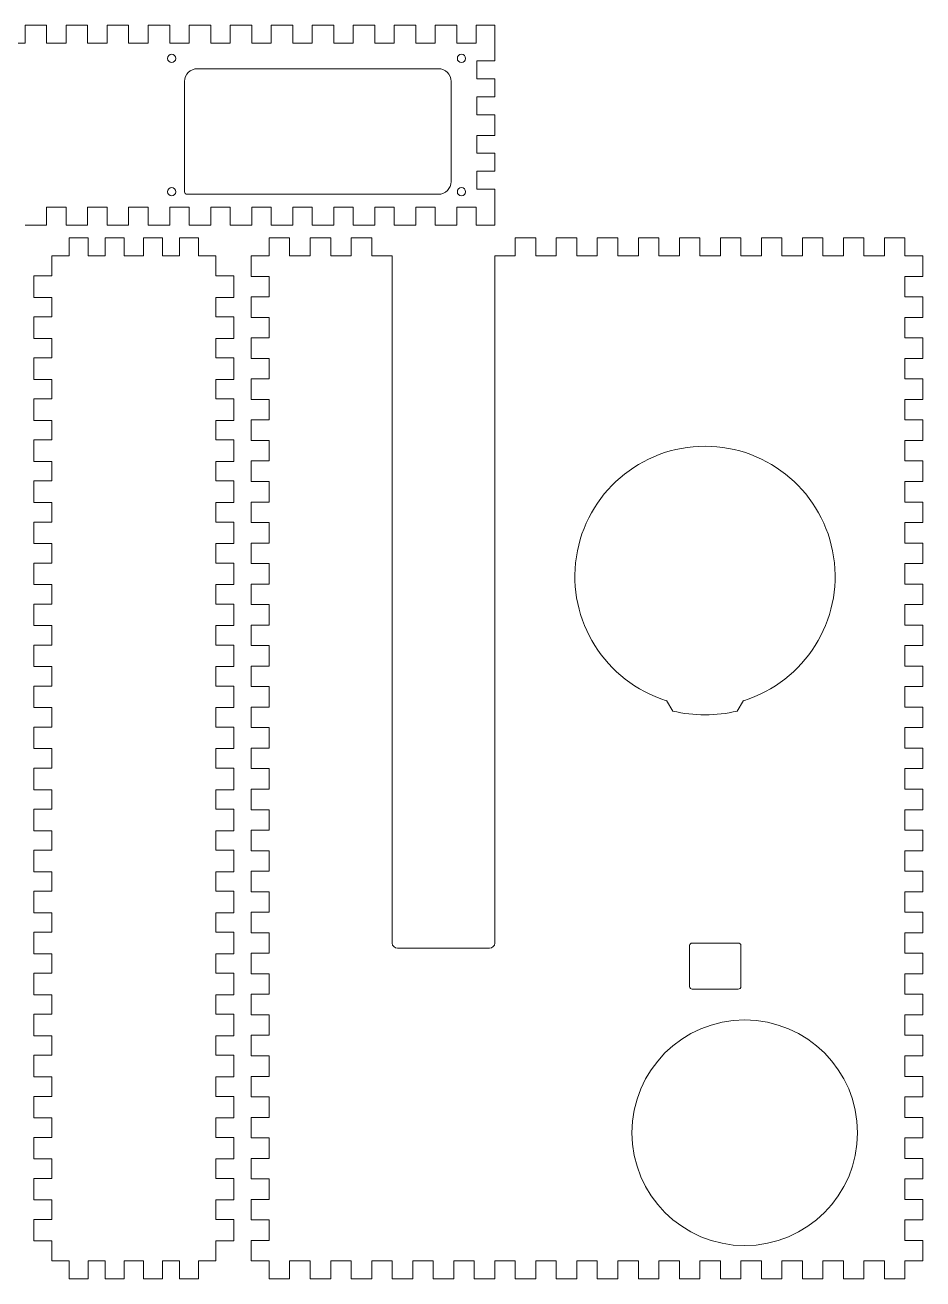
# Model space of a CAD drawing. Header units: millimetres. Extents: x -98 to 604, y -151 to 339.
# Drawn here: x 253.3 to 603.5, y -150.5 to 338.5 of the extents above; entities that cross this region are included whole.
import ezdxf

# ---------------------------------------------------------------- set-up
doc = ezdxf.new("R2010")
doc.units = ezdxf.units.MM
doc.layers.add('Cut Layer', color=1, linetype='Continuous', lineweight=5, true_color=0xff0000)

msp = doc.modelspace()

# ---------------------------------------------------------------- linework, layer by layer
at = {"layer": 'Cut Layer'}
for p, q in [((253.3, 331.5), (253.3, 338.5)), ((253.3, 338.5), (261.7, 338.5)), ((261.7, 338.5), (261.7, 331.5)), ((269.3, 331.5), (269.3, 338.5)), ((269.3, 338.5), (277.7, 338.5)), ((277.7, 338.5), (277.7, 331.5)), ((285.3, 331.5), (285.3, 338.5)), ((285.3, 338.5), (293.7, 338.5)), ((293.7, 338.5), (293.7, 331.5)), ((301.3, 331.5), (301.3, 338.5)), ((301.3, 338.5), (309.7, 338.5)), ((309.7, 338.5), (309.7, 331.5)), ((317.3, 331.5), (317.3, 338.5)), ((317.3, 338.5), (325.7, 338.5)), ((325.7, 338.5), (325.7, 331.5)), ((333.3, 331.5), (333.3, 338.5)), ((333.3, 338.5), (341.7, 338.5)), ((341.7, 338.5), (341.7, 331.5)), ((349.3, 331.5), (349.3, 338.5)), ((349.3, 338.5), (357.7, 338.5)), ((357.7, 338.5), (357.7, 331.5)), ((365.3, 331.5), (365.3, 338.5)), ((365.3, 338.5), (373.7, 338.5)), ((373.7, 338.5), (373.7, 331.5)), ((381.3, 331.5), (381.3, 338.5)), ((381.3, 338.5), (389.7, 338.5)), ((389.7, 338.5), (389.7, 331.5)), ((397.3, 331.5), (397.3, 338.5)), ((397.3, 338.5), (405.7, 338.5)), ((405.7, 338.5), (405.7, 331.5)), ((413.3, 331.5), (413.3, 338.5)), ((413.3, 338.5), (421.7, 338.5)), ((421.7, 338.5), (421.7, 331.5)), ((429.3, 331.5), (429.3, 338.5)), ((429.3, 338.5), (436.5, 338.5)), ((436.5, 331.5), (436.5, 338.5)), ((245.7, 331.5), (253.3, 331.5)), ((261.7, 331.5), (269.3, 331.5)), ((277.7, 331.5), (285.3, 331.5)), ((293.7, 331.5), (301.3, 331.5)), ((309.7, 331.5), (317.3, 331.5)), ((325.7, 331.5), (333.3, 331.5)), ((341.7, 331.5), (349.3, 331.5)), ((357.7, 331.5), (365.3, 331.5)), ((373.7, 331.5), (381.3, 331.5)), ((389.7, 331.5), (397.3, 331.5)), ((405.7, 331.5), (413.3, 331.5)), ((421.7, 331.5), (429.3, 331.5)), ((436.5, 324.5), (436.5, 331.5)), ((429.5, 317.5), (429.5, 324.5)), ((429.5, 324.5), (436.5, 324.5)), ((320.5, 321.5), (414.5, 321.5)), ((315.5, 273.5), (315.5, 316.5)), ((419.5, 316.5), (419.5, 277.5)), ((436.5, 317.5), (429.5, 317.5)), ((436.5, 310.5), (436.5, 317.5)), ((429.5, 303.5), (429.5, 310.5)), ((429.5, 310.5), (436.5, 310.5)), ((436.5, 303.5), (429.5, 303.5)), ((436.5, 295.5), (436.5, 303.5)), ((429.5, 288.5), (429.5, 295.5)), ((429.5, 295.5), (436.5, 295.5)), ((436.5, 288.5), (429.5, 288.5)), ((436.5, 281.5), (436.5, 288.5)), ((429.5, 274.5), (429.5, 281.5)), ((429.5, 281.5), (436.5, 281.5)), ((436.5, 274.5), (429.5, 274.5)), ((436.5, 267.5), (436.5, 274.5)), ((414.5, 272.5), (316.5, 272.5)), ((261.7, 260.5), (261.7, 267.5)), ((261.7, 267.5), (269.3, 267.5)), ((269.3, 267.5), (269.3, 260.5)), ((277.7, 260.5), (277.7, 267.5)), ((277.7, 267.5), (285.3, 267.5)), ((285.3, 267.5), (285.3, 260.5)), ((293.7, 260.5), (293.7, 267.5)), ((293.7, 267.5), (301.3, 267.5)), ((301.3, 267.5), (301.3, 260.5)), ((309.7, 260.5), (309.7, 267.5)), ((309.7, 267.5), (317.3, 267.5)), ((317.3, 267.5), (317.3, 260.5)), ((325.7, 260.5), (325.7, 267.5)), ((325.7, 267.5), (333.3, 267.5)), ((333.3, 267.5), (333.3, 260.5)), ((341.7, 260.5), (341.7, 267.5)), ((341.7, 267.5), (349.3, 267.5)), ((349.3, 267.5), (349.3, 260.5)), ((357.7, 260.5), (357.7, 267.5)), ((357.7, 267.5), (365.3, 267.5)), ((365.3, 267.5), (365.3, 260.5)), ((373.7, 260.5), (373.7, 267.5)), ((373.7, 267.5), (381.3, 267.5)), ((381.3, 267.5), (381.3, 260.5)), ((389.7, 260.5), (389.7, 267.5)), ((389.7, 267.5), (397.3, 267.5)), ((397.3, 267.5), (397.3, 260.5)), ((405.7, 260.5), (405.7, 267.5)), ((405.7, 267.5), (413.3, 267.5)), ((413.3, 267.5), (413.3, 260.5)), ((421.7, 260.5), (421.7, 267.5)), ((421.7, 267.5), (429.3, 267.5)), ((429.3, 267.5), (429.3, 260.5)), ((436.5, 267.5), (436.5, 260.5)), ((253.3, 260.5), (261.7, 260.5)), ((269.3, 260.5), (277.7, 260.5)), ((285.3, 260.5), (293.7, 260.5)), ((301.3, 260.5), (309.7, 260.5)), ((317.3, 260.5), (325.7, 260.5)), ((333.3, 260.5), (341.7, 260.5)), ((349.3, 260.5), (357.7, 260.5)), ((365.3, 260.5), (373.7, 260.5)), ((381.3, 260.5), (389.7, 260.5)), ((397.3, 260.5), (405.7, 260.5)), ((413.3, 260.5), (421.7, 260.5)), ((429.3, 260.5), (436.5, 260.5)), ((277.9, 255.5), (270.5, 255.5)), ((270.5, 255.5), (270.5, 248.5)), ((277.9, 248.5), (277.9, 255.5)), ((291.9, 255.5), (284.5, 255.5)), ((284.5, 255.5), (284.5, 248.5)), ((291.9, 248.5), (291.9, 255.5)), ((306.9, 255.5), (299.5, 255.5)), ((299.5, 255.5), (299.5, 248.5)), ((306.9, 248.5), (306.9, 255.5)), ((320.9, 255.5), (313.5, 255.5)), ((313.5, 255.5), (313.5, 248.5)), ((320.9, 248.5), (320.9, 255.5)), ((348.5, 248.5), (348.5, 255.5)), ((348.5, 255.5), (356.5, 255.5)), ((356.5, 255.5), (356.5, 248.5)), ((364.5, 248.5), (364.5, 255.5)), ((364.5, 255.5), (372.5, 255.5)), ((372.5, 255.5), (372.5, 248.5)), ((380.5, 248.5), (380.5, 255.5)), ((380.5, 255.5), (388.5, 255.5)), ((388.5, 255.5), (388.5, 248.5)), ((444.5, 248.5), (444.5, 255.5)), ((444.5, 255.5), (452.5, 255.5)), ((452.5, 255.5), (452.5, 248.5)), ((460.5, 248.5), (460.5, 255.5)), ((460.5, 255.5), (468.5, 255.5)), ((468.5, 255.5), (468.5, 248.5)), ((476.5, 248.5), (476.5, 255.5)), ((476.5, 255.5), (484.5, 255.5)), ((484.5, 255.5), (484.5, 248.5)), ((492.5, 248.5), (492.5, 255.5)), ((492.5, 255.5), (500.5, 255.5)), ((500.5, 255.5), (500.5, 248.5)), ((508.5, 248.5), (508.5, 255.5)), ((508.5, 255.5), (516.5, 255.5)), ((516.5, 255.5), (516.5, 248.5)), ((524.5, 248.5), (524.5, 255.5)), ((524.5, 255.5), (532.5, 255.5)), ((532.5, 255.5), (532.5, 248.5)), ((540.5, 248.5), (540.5, 255.5)), ((540.5, 255.5), (548.5, 255.5)), ((548.5, 255.5), (548.5, 248.5)), ((556.5, 248.5), (556.5, 255.5)), ((556.5, 255.5), (564.5, 255.5)), ((564.5, 255.5), (564.5, 248.5)), ((572.5, 248.5), (572.5, 255.5)), ((572.5, 255.5), (580.5, 255.5)), ((580.5, 255.5), (580.5, 248.5)), ((588.5, 248.5), (588.5, 255.5)), ((588.5, 255.5), (596.5, 255.5)), ((596.5, 255.5), (596.5, 248.5)), ((263.7, 248.5), (263.7, 240.7)), ((270.5, 248.5), (263.7, 248.5)), ((284.5, 248.5), (277.9, 248.5)), ((299.5, 248.5), (291.9, 248.5)), ((313.5, 248.5), (306.9, 248.5)), ((327.7, 248.5), (320.9, 248.5)), ((327.7, 248.5), (327.7, 240.7)), ((341.5, 240.5), (341.5, 248.5)), ((341.5, 248.5), (348.5, 248.5)), ((356.5, 248.5), (364.5, 248.5)), ((372.5, 248.5), (380.5, 248.5)), ((388.5, 248.5), (396.5, 248.5)), ((396.5, 248.5), (396.5, -19.5)), ((436.5, 248.5), (444.5, 248.5)), ((436.5, -19.5), (436.5, 248.5)), ((452.5, 248.5), (460.5, 248.5)), ((468.5, 248.5), (476.5, 248.5)), ((484.5, 248.5), (492.5, 248.5)), ((500.5, 248.5), (508.5, 248.5)), ((516.5, 248.5), (524.5, 248.5)), ((532.5, 248.5), (540.5, 248.5)), ((548.5, 248.5), (556.5, 248.5)), ((564.5, 248.5), (572.5, 248.5)), ((580.5, 248.5), (588.5, 248.5)), ((596.5, 248.5), (603.5, 248.5)), ((603.5, 248.5), (603.5, 240.5)), ((263.7, 240.7), (256.7, 240.7)), ((256.7, 240.7), (256.7, 232.3)), ((327.7, 240.7), (334.7, 240.7)), ((334.7, 240.7), (334.7, 232.3)), ((348.5, 240.5), (341.5, 240.5)), ((348.5, 232.5), (348.5, 240.5)), ((603.5, 240.5), (596.5, 240.5)), ((596.5, 240.5), (596.5, 232.5)), ((256.7, 232.3), (263.7, 232.3)), ((263.7, 232.3), (263.7, 224.7)), ((327.7, 232.3), (327.7, 224.7)), ((334.7, 232.3), (327.7, 232.3)), ((341.5, 224.5), (341.5, 232.5)), ((341.5, 232.5), (348.5, 232.5)), ((596.5, 232.5), (603.5, 232.5)), ((603.5, 232.5), (603.5, 224.5)), ((263.7, 224.7), (256.7, 224.7)), ((256.7, 224.7), (256.7, 216.3)), ((327.7, 224.7), (334.7, 224.7)), ((334.7, 224.7), (334.7, 216.3)), ((348.5, 224.5), (341.5, 224.5)), ((348.5, 216.5), (348.5, 224.5)), ((603.5, 224.5), (596.5, 224.5)), ((596.5, 224.5), (596.5, 216.5)), ((256.7, 216.3), (263.7, 216.3)), ((263.7, 216.3), (263.7, 208.7)), ((327.7, 216.3), (327.7, 208.7)), ((334.7, 216.3), (327.7, 216.3)), ((341.5, 208.5), (341.5, 216.5)), ((341.5, 216.5), (348.5, 216.5)), ((596.5, 216.5), (603.5, 216.5)), ((603.5, 216.5), (603.5, 208.5)), ((263.7, 208.7), (256.7, 208.7)), ((256.7, 208.7), (256.7, 200.3)), ((327.7, 208.7), (334.7, 208.7)), ((334.7, 208.7), (334.7, 200.3)), ((348.5, 208.5), (341.5, 208.5)), ((348.5, 200.5), (348.5, 208.5)), ((603.5, 208.5), (596.5, 208.5)), ((596.5, 208.5), (596.5, 200.5)), ((341.5, 192.5), (341.5, 200.5)), ((341.5, 200.5), (348.5, 200.5)), ((596.5, 200.5), (603.5, 200.5)), ((603.5, 200.5), (603.5, 192.5)), ((256.7, 200.3), (263.7, 200.3)), ((263.7, 200.3), (263.7, 192.7)), ((327.7, 200.3), (327.7, 192.7)), ((334.7, 200.3), (327.7, 200.3)), ((263.7, 192.7), (256.7, 192.7)), ((256.7, 192.7), (256.7, 184.3)), ((327.7, 192.7), (334.7, 192.7)), ((334.7, 192.7), (334.7, 184.3)), ((348.5, 192.5), (341.5, 192.5)), ((348.5, 184.5), (348.5, 192.5)), ((603.5, 192.5), (596.5, 192.5)), ((596.5, 192.5), (596.5, 184.5)), ((256.7, 184.3), (263.7, 184.3)), ((263.7, 184.3), (263.7, 176.7)), ((327.7, 184.3), (327.7, 176.7)), ((334.7, 184.3), (327.7, 184.3)), ((341.5, 176.5), (341.5, 184.5)), ((341.5, 184.5), (348.5, 184.5)), ((596.5, 184.5), (603.5, 184.5)), ((603.5, 184.5), (603.5, 176.5)), ((263.7, 176.7), (256.7, 176.7)), ((256.7, 176.7), (256.7, 168.3)), ((327.7, 176.7), (334.7, 176.7)), ((334.7, 176.7), (334.7, 168.3)), ((348.5, 176.5), (341.5, 176.5)), ((348.5, 168.5), (348.5, 176.5)), ((603.5, 176.5), (596.5, 176.5)), ((596.5, 176.5), (596.5, 168.5)), ((256.7, 168.3), (263.7, 168.3)), ((263.7, 168.3), (263.7, 160.7)), ((327.7, 168.3), (327.7, 160.7)), ((334.7, 168.3), (327.7, 168.3)), ((341.5, 160.5), (341.5, 168.5)), ((341.5, 168.5), (348.5, 168.5)), ((596.5, 168.5), (603.5, 168.5)), ((603.5, 168.5), (603.5, 160.5)), ((263.7, 160.7), (256.7, 160.7)), ((256.7, 160.7), (256.7, 152.3)), ((327.7, 160.7), (334.7, 160.7)), ((334.7, 160.7), (334.7, 152.3)), ((348.5, 160.5), (341.5, 160.5)), ((348.5, 152.5), (348.5, 160.5)), ((603.5, 160.5), (596.5, 160.5)), ((596.5, 160.5), (596.5, 152.5)), ((256.7, 152.3), (263.7, 152.3)), ((263.7, 152.3), (263.7, 144.7)), ((327.7, 152.3), (327.7, 144.7)), ((334.7, 152.3), (327.7, 152.3)), ((341.5, 144.5), (341.5, 152.5)), ((341.5, 152.5), (348.5, 152.5)), ((596.5, 152.5), (603.5, 152.5)), ((603.5, 152.5), (603.5, 144.5)), ((263.7, 144.7), (256.7, 144.7)), ((256.7, 144.7), (256.7, 136.3)), ((327.7, 144.7), (334.7, 144.7)), ((334.7, 144.7), (334.7, 136.3)), ((348.5, 144.5), (341.5, 144.5)), ((348.5, 136.5), (348.5, 144.5)), ((603.5, 144.5), (596.5, 144.5)), ((596.5, 144.5), (596.5, 136.5)), ((256.7, 136.3), (263.7, 136.3)), ((263.7, 136.3), (263.7, 128.7)), ((327.7, 136.3), (327.7, 128.7)), ((334.7, 136.3), (327.7, 136.3)), ((341.5, 128.5), (341.5, 136.5)), ((341.5, 136.5), (348.5, 136.5)), ((596.5, 136.5), (603.5, 136.5)), ((603.5, 136.5), (603.5, 128.5)), ((263.7, 128.7), (256.7, 128.7)), ((256.7, 128.7), (256.7, 120.3)), ((327.7, 128.7), (334.7, 128.7)), ((334.7, 128.7), (334.7, 120.3)), ((348.5, 128.5), (341.5, 128.5)), ((348.5, 120.5), (348.5, 128.5)), ((603.5, 128.5), (596.5, 128.5)), ((596.5, 128.5), (596.5, 120.5)), ((256.7, 120.3), (263.7, 120.3)), ((263.7, 120.3), (263.7, 112.7)), ((327.7, 120.3), (327.7, 112.7)), ((334.7, 120.3), (327.7, 120.3)), ((341.5, 112.5), (341.5, 120.5)), ((341.5, 120.5), (348.5, 120.5)), ((596.5, 120.5), (603.5, 120.5)), ((603.5, 120.5), (603.5, 112.5)), ((263.7, 112.7), (256.7, 112.7)), ((256.7, 112.7), (256.7, 104.3)), ((327.7, 112.7), (334.7, 112.7)), ((334.7, 112.7), (334.7, 104.3)), ((348.5, 112.5), (341.5, 112.5)), ((348.5, 104.5), (348.5, 112.5)), ((603.5, 112.5), (596.5, 112.5)), ((596.5, 112.5), (596.5, 104.5)), ((256.7, 104.3), (263.7, 104.3)), ((263.7, 104.3), (263.7, 96.7)), ((327.7, 104.3), (327.7, 96.7)), ((334.7, 104.3), (327.7, 104.3)), ((341.5, 96.5), (341.5, 104.5)), ((341.5, 104.5), (348.5, 104.5)), ((596.5, 104.5), (603.5, 104.5)), ((603.5, 104.5), (603.5, 96.5)), ((263.7, 96.7), (256.7, 96.7)), ((256.7, 96.7), (256.7, 88.3)), ((327.7, 96.7), (334.7, 96.7)), ((334.7, 96.7), (334.7, 88.3)), ((348.5, 96.5), (341.5, 96.5)), ((348.5, 88.5), (348.5, 96.5)), ((603.5, 96.5), (596.5, 96.5)), ((596.5, 96.5), (596.5, 88.5)), ((256.7, 88.3), (263.7, 88.3)), ((263.7, 88.3), (263.7, 80.7)), ((327.7, 88.3), (327.7, 80.7)), ((334.7, 88.3), (327.7, 88.3)), ((341.5, 80.5), (341.5, 88.5)), ((341.5, 88.5), (348.5, 88.5)), ((596.5, 88.5), (603.5, 88.5)), ((603.5, 88.5), (603.5, 80.5)), ((263.7, 80.7), (256.7, 80.7)), ((256.7, 80.7), (256.7, 72.3)), ((327.7, 80.7), (334.7, 80.7)), ((334.7, 80.7), (334.7, 72.3)), ((348.5, 80.5), (341.5, 80.5)), ((348.5, 72.5), (348.5, 80.5)), ((603.5, 80.5), (596.5, 80.5)), ((596.5, 80.5), (596.5, 72.5)), ((503.5, 75.02), (506, 70.97)), ((533.5, 75.02), (531, 70.97)), ((256.7, 72.3), (263.7, 72.3)), ((263.7, 72.3), (263.7, 64.7)), ((327.7, 72.3), (327.7, 64.7)), ((334.7, 72.3), (327.7, 72.3)), ((341.5, 64.5), (341.5, 72.5)), ((341.5, 72.5), (348.5, 72.5)), ((596.5, 72.5), (603.5, 72.5)), ((603.5, 72.5), (603.5, 64.5)), ((263.7, 64.7), (256.7, 64.7)), ((256.7, 64.7), (256.7, 56.3)), ((327.7, 64.7), (334.7, 64.7)), ((334.7, 64.7), (334.7, 56.3)), ((348.5, 64.5), (341.5, 64.5)), ((348.5, 56.5), (348.5, 64.5)), ((603.5, 64.5), (596.5, 64.5)), ((596.5, 64.5), (596.5, 56.5)), ((256.7, 56.3), (263.7, 56.3)), ((263.7, 56.3), (263.7, 48.7)), ((327.7, 56.3), (327.7, 48.7)), ((334.7, 56.3), (327.7, 56.3)), ((341.5, 48.5), (341.5, 56.5)), ((341.5, 56.5), (348.5, 56.5)), ((596.5, 56.5), (603.5, 56.5)), ((603.5, 56.5), (603.5, 48.5)), ((263.7, 48.7), (256.7, 48.7)), ((256.7, 48.7), (256.7, 40.3)), ((327.7, 48.7), (334.7, 48.7)), ((334.7, 48.7), (334.7, 40.3)), ((348.5, 48.5), (341.5, 48.5)), ((348.5, 40.5), (348.5, 48.5)), ((603.5, 48.5), (596.5, 48.5)), ((596.5, 48.5), (596.5, 40.5)), ((256.7, 40.3), (263.7, 40.3)), ((263.7, 40.3), (263.7, 32.7)), ((327.7, 40.3), (327.7, 32.7)), ((334.7, 40.3), (327.7, 40.3)), ((341.5, 32.5), (341.5, 40.5)), ((341.5, 40.5), (348.5, 40.5)), ((596.5, 40.5), (603.5, 40.5)), ((603.5, 40.5), (603.5, 32.5)), ((263.7, 32.7), (256.7, 32.7)), ((256.7, 32.7), (256.7, 24.3)), ((327.7, 32.7), (334.7, 32.7)), ((334.7, 32.7), (334.7, 24.3)), ((348.5, 32.5), (341.5, 32.5)), ((348.5, 24.5), (348.5, 32.5)), ((603.5, 32.5), (596.5, 32.5)), ((596.5, 32.5), (596.5, 24.5)), ((341.5, 16.5), (341.5, 24.5)), ((341.5, 24.5), (348.5, 24.5)), ((596.5, 24.5), (603.5, 24.5)), ((603.5, 24.5), (603.5, 16.5)), ((256.7, 24.3), (263.7, 24.3)), ((263.7, 24.3), (263.7, 16.7)), ((327.7, 24.3), (327.7, 16.7)), ((334.7, 24.3), (327.7, 24.3)), ((263.7, 16.7), (256.7, 16.7)), ((256.7, 16.7), (256.7, 8.3)), ((327.7, 16.7), (334.7, 16.7)), ((334.7, 16.7), (334.7, 8.3)), ((348.5, 16.5), (341.5, 16.5)), ((348.5, 8.5), (348.5, 16.5)), ((603.5, 16.5), (596.5, 16.5)), ((596.5, 16.5), (596.5, 8.5)), ((256.7, 8.3), (263.7, 8.3)), ((263.7, 8.3), (263.7, 0.7)), ((327.7, 8.3), (327.7, 0.7)), ((334.7, 8.3), (327.7, 8.3)), ((341.5, 0.5), (341.5, 8.5)), ((341.5, 8.5), (348.5, 8.5)), ((596.5, 8.5), (603.5, 8.5)), ((603.5, 8.5), (603.5, 0.5)), ((263.7, 0.7), (256.7, 0.7)), ((256.7, 0.7), (256.7, -7.7)), ((327.7, 0.7), (334.7, 0.7)), ((334.7, 0.7), (334.7, -7.7)), ((348.5, 0.5), (341.5, 0.5)), ((348.5, -7.5), (348.5, 0.5)), ((603.5, 0.5), (596.5, 0.5)), ((596.5, 0.5), (596.5, -7.5)), ((256.7, -7.7), (263.7, -7.7)), ((263.7, -7.7), (263.7, -15.3)), ((327.7, -7.7), (327.7, -15.3)), ((334.7, -7.7), (327.7, -7.7)), ((341.5, -15.5), (341.5, -7.5)), ((341.5, -7.5), (348.5, -7.5)), ((596.5, -7.5), (603.5, -7.5)), ((603.5, -7.5), (603.5, -15.5)), ((263.7, -15.3), (256.7, -15.3)), ((256.7, -15.3), (256.7, -23.7)), ((327.7, -15.3), (334.7, -15.3)), ((334.7, -15.3), (334.7, -23.7)), ((348.5, -15.5), (341.5, -15.5)), ((348.5, -23.5), (348.5, -15.5)), ((531.5, -19.5), (513.5, -19.5)), ((603.5, -15.5), (596.5, -15.5)), ((596.5, -15.5), (596.5, -23.5)), ((256.7, -23.7), (263.7, -23.7)), ((263.7, -23.7), (263.7, -31.3)), ((327.7, -23.7), (327.7, -31.3)), ((334.7, -23.7), (327.7, -23.7)), ((341.5, -31.5), (341.5, -23.5)), ((341.5, -23.5), (348.5, -23.5)), ((398.5, -21.5), (434.5, -21.5)), ((512.5, -20.5), (512.5, -36.5)), ((532.5, -36.5), (532.5, -20.5)), ((596.5, -23.5), (603.5, -23.5)), ((603.5, -23.5), (603.5, -31.5)), ((263.7, -31.3), (256.7, -31.3)), ((256.7, -31.3), (256.7, -39.7)), ((327.7, -31.3), (334.7, -31.3)), ((334.7, -31.3), (334.7, -39.7)), ((348.5, -31.5), (341.5, -31.5)), ((348.5, -39.5), (348.5, -31.5)), ((603.5, -31.5), (596.5, -31.5)), ((596.5, -31.5), (596.5, -39.5)), ((513.5, -37.5), (531.5, -37.5)), ((256.7, -39.7), (263.7, -39.7)), ((263.7, -39.7), (263.7, -47.3)), ((327.7, -39.7), (327.7, -47.3)), ((334.7, -39.7), (327.7, -39.7)), ((341.5, -47.5), (341.5, -39.5)), ((341.5, -39.5), (348.5, -39.5)), ((596.5, -39.5), (603.5, -39.5)), ((603.5, -39.5), (603.5, -47.5)), ((263.7, -47.3), (256.7, -47.3)), ((256.7, -47.3), (256.7, -55.7)), ((327.7, -47.3), (334.7, -47.3)), ((334.7, -47.3), (334.7, -55.7)), ((348.5, -47.5), (341.5, -47.5)), ((348.5, -55.5), (348.5, -47.5)), ((603.5, -47.5), (596.5, -47.5)), ((596.5, -47.5), (596.5, -55.5)), ((256.7, -55.7), (263.7, -55.7)), ((263.7, -55.7), (263.7, -63.3)), ((327.7, -55.7), (327.7, -63.3)), ((334.7, -55.7), (327.7, -55.7)), ((341.5, -63.5), (341.5, -55.5)), ((341.5, -55.5), (348.5, -55.5)), ((596.5, -55.5), (603.5, -55.5)), ((603.5, -55.5), (603.5, -63.5)), ((263.7, -63.3), (256.7, -63.3)), ((256.7, -63.3), (256.7, -71.7)), ((327.7, -63.3), (334.7, -63.3)), ((334.7, -63.3), (334.7, -71.7)), ((348.5, -63.5), (341.5, -63.5)), ((348.5, -71.5), (348.5, -63.5)), ((603.5, -63.5), (596.5, -63.5)), ((596.5, -63.5), (596.5, -71.5)), ((256.7, -71.7), (263.7, -71.7)), ((263.7, -71.7), (263.7, -79.3)), ((327.7, -71.7), (327.7, -79.3)), ((334.7, -71.7), (327.7, -71.7)), ((341.5, -79.5), (341.5, -71.5)), ((341.5, -71.5), (348.5, -71.5)), ((596.5, -71.5), (603.5, -71.5)), ((603.5, -71.5), (603.5, -79.5)), ((263.7, -79.3), (256.7, -79.3)), ((256.7, -79.3), (256.7, -87.7)), ((327.7, -79.3), (334.7, -79.3)), ((334.7, -79.3), (334.7, -87.7)), ((348.5, -79.5), (341.5, -79.5)), ((348.5, -87.5), (348.5, -79.5)), ((603.5, -79.5), (596.5, -79.5)), ((596.5, -79.5), (596.5, -87.5)), ((256.7, -87.7), (263.7, -87.7)), ((263.7, -87.7), (263.7, -95.3)), ((327.7, -87.7), (327.7, -95.3)), ((334.7, -87.7), (327.7, -87.7)), ((341.5, -95.5), (341.5, -87.5)), ((341.5, -87.5), (348.5, -87.5)), ((596.5, -87.5), (603.5, -87.5)), ((603.5, -87.5), (603.5, -95.5)), ((263.7, -95.3), (256.7, -95.3)), ((256.7, -95.3), (256.7, -103.7)), ((327.7, -95.3), (334.7, -95.3)), ((334.7, -95.3), (334.7, -103.7)), ((348.5, -95.5), (341.5, -95.5)), ((348.5, -103.5), (348.5, -95.5)), ((603.5, -95.5), (596.5, -95.5)), ((596.5, -95.5), (596.5, -103.5)), ((256.7, -103.7), (263.7, -103.7)), ((263.7, -103.7), (263.7, -111.3)), ((327.7, -103.7), (327.7, -111.3)), ((334.7, -103.7), (327.7, -103.7)), ((341.5, -111.5), (341.5, -103.5)), ((341.5, -103.5), (348.5, -103.5)), ((596.5, -103.5), (603.5, -103.5)), ((603.5, -103.5), (603.5, -111.5)), ((263.7, -111.3), (256.7, -111.3)), ((256.7, -111.3), (256.7, -119.7)), ((327.7, -111.3), (334.7, -111.3)), ((334.7, -111.3), (334.7, -119.7)), ((348.5, -111.5), (341.5, -111.5)), ((348.5, -119.5), (348.5, -111.5)), ((603.5, -111.5), (596.5, -111.5)), ((596.5, -111.5), (596.5, -119.5)), ((256.7, -119.7), (263.7, -119.7)), ((263.7, -119.7), (263.7, -127.3)), ((327.7, -119.7), (327.7, -127.3)), ((334.7, -119.7), (327.7, -119.7)), ((341.5, -127.5), (341.5, -119.5)), ((341.5, -119.5), (348.5, -119.5)), ((596.5, -119.5), (603.5, -119.5)), ((603.5, -119.5), (603.5, -127.5)), ((263.7, -127.3), (256.7, -127.3)), ((256.7, -127.3), (256.7, -135.7)), ((327.7, -127.3), (334.7, -127.3)), ((334.7, -127.3), (334.7, -135.7)), ((348.5, -127.5), (341.5, -127.5)), ((348.5, -135.5), (348.5, -127.5)), ((603.5, -127.5), (596.5, -127.5)), ((596.5, -127.5), (596.5, -135.5)), ((256.7, -135.7), (263.7, -135.7)), ((263.7, -135.7), (263.7, -143.5)), ((327.7, -135.7), (327.7, -143.5)), ((334.7, -135.7), (327.7, -135.7)), ((341.5, -143.5), (341.5, -135.5)), ((341.5, -135.5), (348.5, -135.5)), ((596.5, -135.5), (603.5, -135.5)), ((603.5, -135.5), (603.5, -143.5)), ((270.5, -143.5), (263.7, -143.5)), ((270.5, -150.5), (270.5, -143.5)), ((284.5, -143.5), (277.9, -143.5)), ((277.9, -143.5), (277.9, -150.5)), ((284.5, -150.5), (284.5, -143.5)), ((299.5, -143.5), (291.9, -143.5)), ((291.9, -143.5), (291.9, -150.5)), ((299.5, -150.5), (299.5, -143.5)), ((313.5, -143.5), (306.9, -143.5)), ((306.9, -143.5), (306.9, -150.5)), ((313.5, -150.5), (313.5, -143.5)), ((327.7, -143.5), (320.9, -143.5)), ((320.9, -143.5), (320.9, -150.5)), ((348.5, -143.5), (341.5, -143.5)), ((348.5, -143.5), (348.5, -150.5)), ((356.5, -150.5), (356.5, -143.5)), ((356.5, -143.5), (364.5, -143.5)), ((364.5, -143.5), (364.5, -150.5)), ((372.5, -150.5), (372.5, -143.5)), ((372.5, -143.5), (380.5, -143.5)), ((380.5, -143.5), (380.5, -150.5)), ((388.5, -150.5), (388.5, -143.5)), ((388.5, -143.5), (396.5, -143.5)), ((396.5, -143.5), (396.5, -150.5)), ((404.5, -150.5), (404.5, -143.5)), ((404.5, -143.5), (412.5, -143.5)), ((412.5, -143.5), (412.5, -150.5)), ((420.5, -150.5), (420.5, -143.5)), ((420.5, -143.5), (428.5, -143.5)), ((428.5, -143.5), (428.5, -150.5)), ((436.5, -150.5), (436.5, -143.5)), ((436.5, -143.5), (444.5, -143.5)), ((444.5, -143.5), (444.5, -150.5)), ((452.5, -150.5), (452.5, -143.5)), ((452.5, -143.5), (460.5, -143.5)), ((460.5, -143.5), (460.5, -150.5)), ((468.5, -150.5), (468.5, -143.5)), ((468.5, -143.5), (476.5, -143.5)), ((476.5, -143.5), (476.5, -150.5)), ((484.5, -150.5), (484.5, -143.5)), ((484.5, -143.5), (492.5, -143.5)), ((492.5, -143.5), (492.5, -150.5)), ((500.5, -150.5), (500.5, -143.5)), ((500.5, -143.5), (508.5, -143.5)), ((508.5, -143.5), (508.5, -150.5)), ((516.5, -150.5), (516.5, -143.5)), ((516.5, -143.5), (524.5, -143.5)), ((524.5, -143.5), (524.5, -150.5)), ((532.5, -150.5), (532.5, -143.5)), ((532.5, -143.5), (540.5, -143.5)), ((540.5, -143.5), (540.5, -150.5)), ((548.5, -150.5), (548.5, -143.5)), ((548.5, -143.5), (556.5, -143.5)), ((556.5, -143.5), (556.5, -150.5)), ((564.5, -150.5), (564.5, -143.5)), ((564.5, -143.5), (572.5, -143.5)), ((572.5, -143.5), (572.5, -150.5)), ((580.5, -150.5), (580.5, -143.5)), ((580.5, -143.5), (588.5, -143.5)), ((588.5, -143.5), (588.5, -150.5)), ((596.5, -150.5), (596.5, -143.5)), ((596.5, -143.5), (603.5, -143.5)), ((277.9, -150.5), (270.5, -150.5)), ((291.9, -150.5), (284.5, -150.5)), ((306.9, -150.5), (299.5, -150.5)), ((320.9, -150.5), (313.5, -150.5)), ((348.5, -150.5), (356.5, -150.5)), ((364.5, -150.5), (372.5, -150.5)), ((380.5, -150.5), (388.5, -150.5)), ((396.5, -150.5), (404.5, -150.5)), ((412.5, -150.5), (420.5, -150.5)), ((428.5, -150.5), (436.5, -150.5)), ((444.5, -150.5), (452.5, -150.5)), ((460.5, -150.5), (468.5, -150.5)), ((476.5, -150.5), (484.5, -150.5)), ((492.5, -150.5), (500.5, -150.5)), ((508.5, -150.5), (516.5, -150.5)), ((524.5, -150.5), (532.5, -150.5)), ((540.5, -150.5), (548.5, -150.5)), ((556.5, -150.5), (564.5, -150.5)), ((572.5, -150.5), (580.5, -150.5)), ((588.5, -150.5), (596.5, -150.5))]:
    msp.add_line(p, q, dxfattribs=at)
for centre, radius in [((310.5, 325.5), 1.6), ((423.5, 325.5), 1.6), ((310.5, 273.5), 1.6), ((423.5, 273.5), 1.6), ((534, -93.5), 44)]:
    msp.add_circle(centre, radius, dxfattribs=at)
for centre, radius, start, end in [((320.5, 316.5), 5, 90, 180), ((414.5, 316.5), 5, 0, 90), ((414.5, 277.5), 5, 270, 0), ((316.5, 273.5), 1, 180, 270), ((518.5, 123.5), 50.75, 287.1915, 252.8085), ((518.5, 123.5), 54, 256.6157, 283.3843), ((398.5, -19.5), 2, 180, 270), ((434.5, -19.5), 2, 270, 0), ((513.5, -20.5), 1, 90, 180), ((531.5, -20.5), 1, 0, 90), ((513.5, -36.5), 1, 180, 270), ((531.5, -36.5), 1, 270, 0)]:
    msp.add_arc(centre, radius, start, end, dxfattribs=at)

doc.saveas('drawing.dxf')
